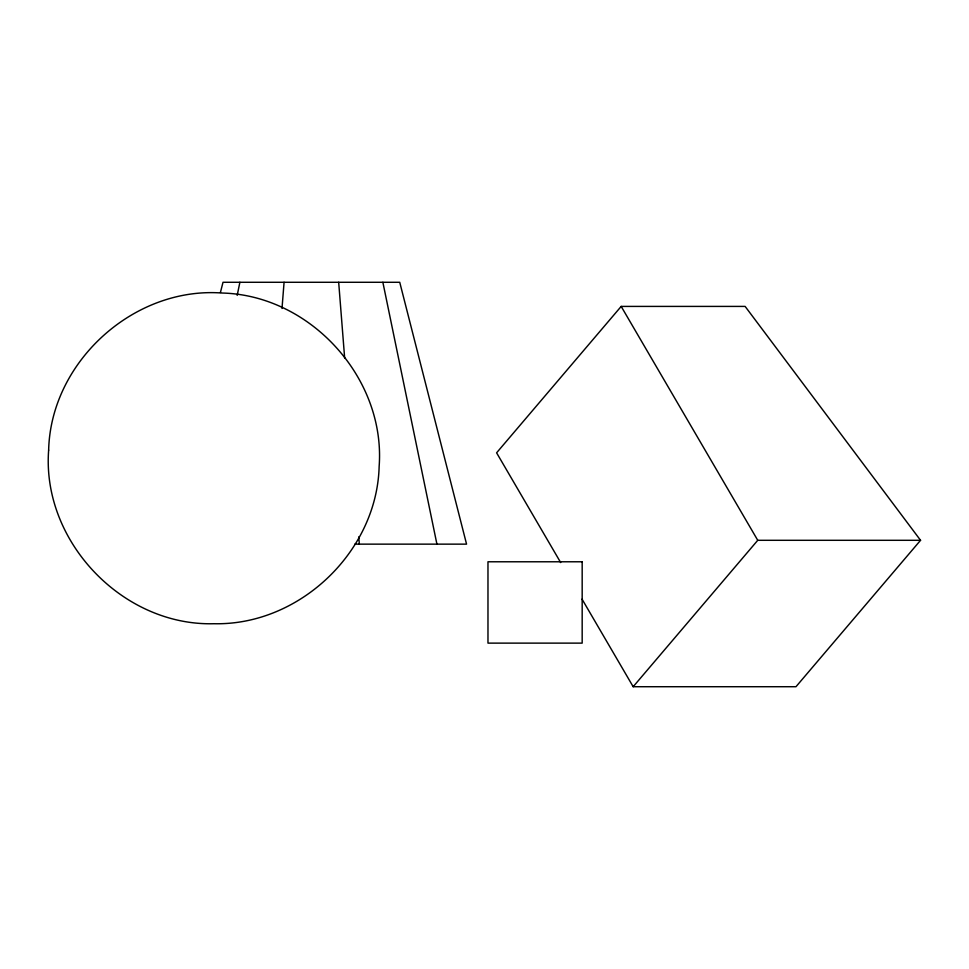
<?xml version="1.0" encoding="UTF-8"?>
<svg xmlns="http://www.w3.org/2000/svg" width="969" height="969" viewBox="0 0 969 969"><rect width="100%" height="100%" fill="white"/><g stroke="black" fill="none" stroke-linecap="round" stroke-linejoin="round"><path stroke-width="1.45" d="M282.003 308.469L284.074 282.282M237.187 295.375L239.888 282.282M220.423 292.468L223.015 282.282L399.737 282.282L466.561 544.142L354.836 544.142M582.054 599.169L633.169 686.718L795.973 686.718L920.55 540.302L745.125 306.41L621.177 306.41L496.6 452.814L560.688 562.577M633.169 686.718L757.746 540.302L920.55 540.302M621.177 306.41L757.746 540.302M382.864 282.282L436.922 544.142M338.678 282.282L344.649 357.936M358.76 536.874L359.329 544.142M48.644 450.149C41.691 541.32 122.506 626.192 213.895 623.721C299.348 625.695 376.941 551.846 379.145 466.392C385.71 378.189 310.419 295.133 222.01 293.026C133.819 286.473 50.763 361.74 48.644 450.149M582.175 561.778L487.976 561.778L487.976 643.125L582.175 643.125L582.175 561.778"/></g></svg>
